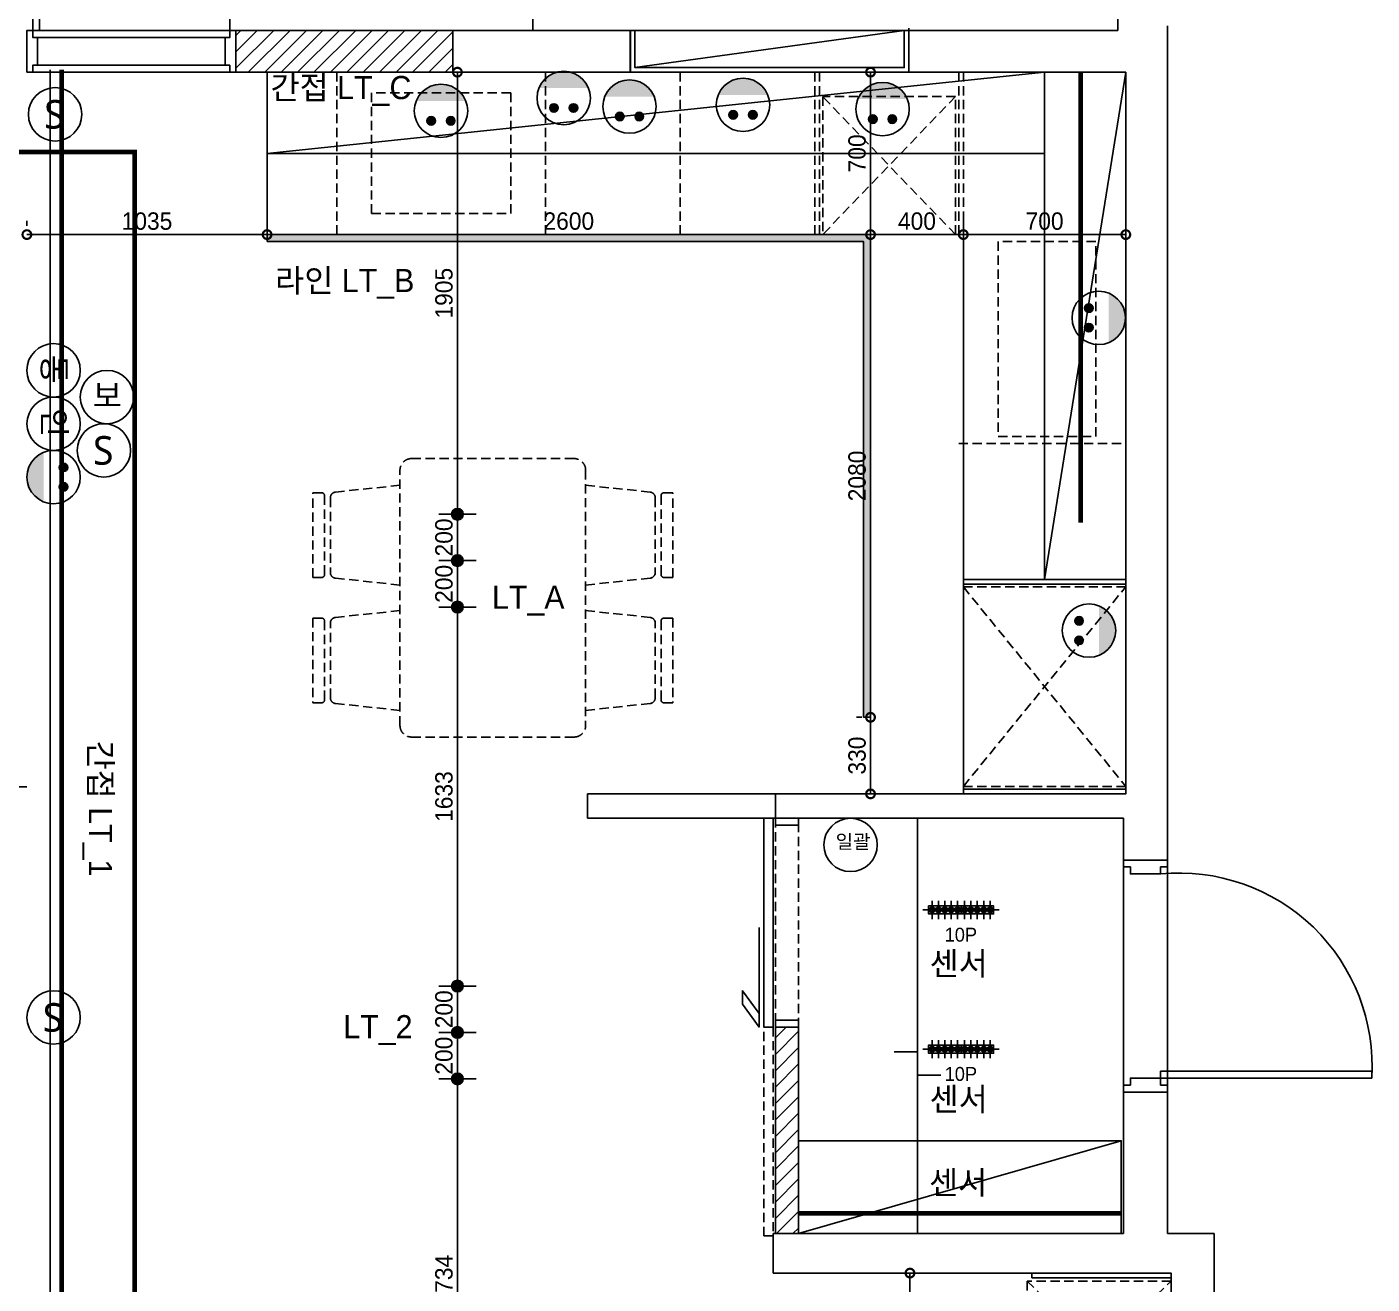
# Model space of a CAD drawing. Header units: inches. Extents: x 220271 to 272471, y 38563 to 64452.
# Drawn here: x 257028 to 262824, y 54638 to 60055 of the extents above; entities that cross this region are included whole.
import ezdxf

# ---------------------------------------------------------------- set-up
doc = ezdxf.new("R2010")
doc.units = ezdxf.units.IN
doc.header["$LTSCALE"] = 50
doc.header["$MEASUREMENT"] = 0
for name, pattern in [('DH-HID2', [1.2, 0.8, -0.4]), ('HID', [2.5, 1.5, -1]), ('HID2', [1, 0.5, -0.5])]:
    doc.linetypes.add(name, pattern=pattern)
for name, color, linetype in [('0-ELC TEXT', 7, 'Continuous'), ('03-WAL NEW', 3, 'Continuous'), ('06-FUR', 6, 'Continuous'), ('07-DIM WAL', 5, 'Continuous'), ('3.기호.계단선', 30, 'Continuous'), ('_LIBR', 4, 'Continuous'), ('CEIL-LIGHT', 7, 'Continuous'), ('CO-DO-FR', 7, 'Continuous'), ('CO-DOOR', 8, 'Continuous'), ('F-WALL1', 2, 'Continuous'), ('FU-FURM', 251, 'DH-HID2'), ('RC-LIGHT', 7, 'Continuous'), ('도면층4', 4, 'Continuous'), ('도면층5', 5, 'Continuous'), ('설비', 140, 'Continuous')]:
    doc.layers.add(name, color=color, linetype=linetype)
doc.styles.add('YOURNAME', font='HY울릉도M.TTF')
doc.styles.add('스타일1', font='HY울릉도M.TTF')
doc.styles.add('코레일둥고', font='Korail_Round_Gothic_Medium.ttf')
doc.dimstyles.new('30', dxfattribs={"dimscale": 30, "dimtxt": 2.5, "dimasz": 2.5, "dimexe": 1.25, "dimexo": 2, "dimtad": 1, "dimdec": 0, "dimtxsty": '스타일1', "dimblk": 'DOTSMALL', "dimcen": 2.5, "dimclrd": 1, "dimclre": 1, "dimclrt": 7, "dimadec": 0, "dimazin": 0, "dimtfac": 1, "dimtdec": 0, "dimtix": 1, "dimtmove": 0, "dimatfit": 3, "dimldrblk": 'DOTSMALL', "dimfxl": 1.25, "dimarcsym": 0})

# ---------------------------------------------------------------- blocks, each defined once
blk = doc.blocks.new('메인도면')
blk.add_line((294021.2, 97245.8), (294021.2, 98165.8))
at = {"layer": 'F-WALL1'}
for p, q in [((296541.2, 98165.8), (296541.2, 97245.8)), ((296756.2, 93850.8), (296756.2, 97265.8)), ((296541.2, 97245.8), (293676.2, 97245.8)), ((293676.2, 97245.8), (293676.2, 97065.8)), ((294441.2, 97245.8), (294441.2, 97065.8)), ((295641.2, 97245.8), (295641.2, 97065.8)), ((296576.2, 97065.8), (293676.2, 97065.8)), ((296576.2, 93955.8), (296576.2, 97065.8)), ((291841.2, 93985.8), (289841.2, 93985.8)), ((295066.2, 93955.8), (296576.2, 93955.8)), ((295066.2, 93850.8), (295066.2, 93955.8)), ((295066.2, 93850.8), (296566.2, 93850.8)), ((296566.2, 93850.8), (296566.2, 93670.8)), ((296756.2, 93850.8), (296756.2, 93670.8)), ((296566.2, 92670.8), (296566.2, 92060.8)), ((296756.2, 92670.8), (296756.2, 92060.8)), ((295056.2, 91890.8), (295056.2, 92060.8)), ((296566.2, 92060.8), (295056.2, 92060.8)), ((296956.2, 92060.8), (296756.2, 92060.8)), ((296956.2, 89895.8), (296956.2, 92060.8)), ((296771.2, 91890.8), (295056.2, 91890.8)), ((296771.2, 89895.8), (296771.2, 91890.8))]:
    blk.add_line(p, q, dxfattribs=at)
at = {"layer": '도면층4'}
for p, q in [((293676.2, 97245.8), (293676.2, 97065.8)), ((294441.2, 97245.8), (294441.2, 97065.8)), ((295641.2, 97065.8), (295641.2, 97255.8)), ((296566.2, 93670.8), (296566.2, 92670.8)), ((296756.2, 93670.8), (296566.2, 93670.8)), ((296756.2, 92670.8), (296756.2, 93670.8)), ((296726.2, 92760.8), (297635.6, 92760.8)), ((296726.2, 92730.8), (296726.2, 92760.8)), ((297636.2, 92730.8), (297636.2, 92760.8)), ((296726.2, 92730.8), (297636.2, 92730.8)), ((296566.2, 92670.8), (296756.2, 92670.8)), ((296756.2, 92670.8), (296566.2, 92670.8))]:
    blk.add_line(p, q, dxfattribs=at)
for points in [[(296756.2, 93670.8), (296756.2, 93640.8), (296726.2, 93640.8), (296726.2, 93610.8), (296596.2, 93610.8), (296596.2, 93640.8), (296566.2, 93640.8), (296566.2, 93670.8), (296756.2, 93670.8)], [(296756.2, 92670.8), (296756.2, 92700.8), (296726.2, 92700.8), (296726.2, 92730.8), (296596.2, 92730.8), (296596.2, 92700.8), (296566.2, 92700.8), (296566.2, 92670.8), (296756.2, 92670.8)]]:
    blk.add_lwpolyline(points, dxfattribs=at)
at = {"layer": '도면층5'}
blk.add_arc((296806.2, 92783.6), 831.1, 356.35624, 95.52913, dxfattribs=at)
blk = doc.blocks.new('AUDIT_I_020313153326-118')
at = {"color": 0, "linetype": 'Continuous'}
for p, q in [((855, 59.5), (45, 59.5)), ((875, 90), (55, 90)), ((25, -90), (875, -90)), ((855, -60.5), (45, -60.5))]:
    blk.add_line(p, q, dxfattribs=at)
blk.add_lwpolyline([(55, 939.5), (55, 90), (25, 90), (25, 940)], dxfattribs=at)
for points in [[(45, -60.5), (45, 59.5), (25, 59.5), (25, 90), (0, 90), (0, -90), (25, -90), (25, -60.5)], [(875, -60.5), (875, -90), (900, -90), (900, 90), (875, 90), (875, 59.5), (855, 59.5), (855, -60.5)]]:
    blk.add_lwpolyline(points, close=True, dxfattribs=at)
blk.add_arc((25, 90), 850, 0, 90, dxfattribs=at)
blk = doc.blocks.new('cjswjdeh')
at = {"layer": '03-WAL NEW', "transparency": 33554687}
h = blk.add_hatch(dxfattribs=at)
h.set_pattern_fill('_USER', color=256, scale=50, angle=45, pattern_type=0)
h.set_pattern_definition([(45, (25800, 0), (-35.355339, 35.355339), [])])
h.paths.add_polyline_path([(257927.9, 99249.8), (258862.9, 99249.8), (258862.9, 99429.8), (257927.9, 99429.8)])
h = blk.add_hatch(dxfattribs=at)
h.set_pattern_fill('_USER', color=256, scale=50, angle=45, pattern_type=0)
h.set_pattern_definition([(45, (25860, -150), (-35.355339, 35.355339), [])])
h.paths.add_polyline_path([(260352.9, 95134.8), (260252.9, 95134.8), (260252.9, 94244.8), (260352.9, 94244.8)])
at = {"color": 8}
blk.add_line((260865.5, 96034.8), (260865.5, 94244.8), dxfattribs=at)
blk.add_lwpolyline([(260765.5, 95027.9), (260865.5, 95027.9), (260865.5, 94927.9), (260965.5, 94927.9)], dxfattribs=at)
at = {"layer": '03-WAL NEW', "transparency": 33554687}
for points in [[(257927.9, 99249.8), (258862.9, 99249.8), (258862.9, 99429.8), (257927.9, 99429.8)], [(260352.9, 95134.8), (260252.9, 95134.8), (260252.9, 94244.8), (260352.9, 94244.8)]]:
    blk.add_lwpolyline(points, close=True, dxfattribs=at)
at = {"layer": '06-FUR', "color": 8}
for p, q in [((260807.9, 99429.8), (259647.9, 99269.8)), ((261062.9, 97063.8), (261762.9, 97063.8)), ((261062.9, 97043.8), (261762.9, 97043.8)), ((261062.9, 96159.8), (261762.9, 96159.8)), ((261742.9, 94644.8), (260352.9, 94244.8))]:
    blk.add_line(p, q, dxfattribs=at)
for points in [[(260827.9, 99429.8), (260827.9, 99249.8), (259627.9, 99249.8), (259627.9, 99429.8)], [(260827.9, 99429.8), (260827.9, 99249.8), (259627.9, 99249.8), (259627.9, 99429.8)], [(260807.9, 99429.8), (260807.9, 99269.8), (259647.9, 99269.8), (259647.9, 99429.8)], [(261762.9, 99249.8), (258062.9, 99249.8), (258062.9, 98549.8), (261062.9, 98549.8), (261062.9, 96139.8), (261762.9, 96139.8), (261762.9, 99249.8)], [(258062.9, 98899.8), (261412.9, 98899.8), (261412.9, 97063.8), (261762.9, 99249.8)], [(261412.9, 98899.8), (261412.9, 99249.8), (258062.9, 98899.8)]]:
    blk.add_lwpolyline(points, dxfattribs=at)
for points in [[(260352.9, 94244.8), (261742.9, 94244.8), (261742.9, 94644.8), (260352.9, 94644.8)], [(261357.9, 94054.8), (261957.9, 94054.8), (261957.9, 94074.8), (261357.9, 94074.8)]]:
    blk.add_lwpolyline(points, close=True, dxfattribs=at)
at = {"layer": '3.기호.계단선', "color": 8}
for p, q in [((260252.9, 96139.8), (259442.9, 96139.8)), ((259442.9, 96034.8), (259442.9, 96139.8)), ((260252.9, 96034.8), (259442.9, 96034.8))]:
    blk.add_line(p, q, dxfattribs=at)
at = {"layer": 'CO-DO-FR', "color": 8}
for points in [[(260252.9, 96034.8), (260252.9, 96004.8), (260352.9, 96004.8), (260352.9, 96034.8)], [(260252.9, 95164.8), (260252.9, 95134.8), (260352.9, 95134.8), (260352.9, 95164.8)]]:
    blk.add_lwpolyline(points, close=True, dxfattribs=at)
at = {"layer": 'CO-DOOR', "color": 8}
for points in [[(260242.9, 96034.8), (260242.9, 95134.8), (260202.9, 95134.8), (260202.9, 96034.8)], [(260182.9, 95563.9), (260182.9, 95134.8), (260110.7, 95233.4), (260110.7, 95291.7), (260182.9, 95193.1), (260182.9, 95563.9)]]:
    blk.add_lwpolyline(points, close=True, dxfattribs=at)
at = {"layer": 'CO-DOOR', "color": 8, "linetype": 'DH-HID2'}
for points in [[(260252.9, 96034.8), (260252.9, 95134.8), (260352.9, 95134.8), (260352.9, 96034.8)], [(260242.9, 95134.8), (260242.9, 94234.8), (260202.9, 94234.8), (260202.9, 95134.8)]]:
    blk.add_lwpolyline(points, close=True, dxfattribs=at)
at = {"layer": 'FU-FURM', "color": 8}
for p, q in [((258362.9, 98549.8), (258362.9, 99249.8)), ((259262.9, 98549.8), (259262.9, 99249.8)), ((259842.9, 98549.8), (259842.9, 99249.8)), ((260422.9, 98549.8), (260422.9, 99249.8)), ((260442.9, 98549.8), (260442.9, 99249.8)), ((261042.9, 98549.8), (261042.9, 99249.8)), ((261062.9, 98549.8), (261062.9, 99249.8)), ((261028.9, 98549.8), (260456.9, 99144.8)), ((261028.9, 99144.8), (260456.9, 98549.8)), ((261062.9, 98549.8), (261762.9, 98549.8)), ((261042.9, 97649.8), (261742.9, 97649.8)), ((258685.4, 97584.7), (259385.4, 97584.7)), ((258635.4, 96434.7), (258635.4, 97534.7)), ((259435.4, 97534.7), (259435.4, 96434.7)), ((258260.4, 97072.2), (258260.4, 97437.3)), ((258260.4, 97437.3), (258297.9, 97437.3)), ((258635.4, 97469.8), (258357.1, 97440.2)), ((259435.4, 97469.8), (259713.8, 97440.2)), ((259810.4, 97437.3), (259772.9, 97437.3)), ((259810.4, 97072.2), (259810.4, 97437.3)), ((258310.4, 97424.8), (258310.4, 97084.7)), ((258335.4, 97415.4), (258335.4, 97084.7)), ((259735.4, 97415.4), (259735.4, 97084.7)), ((259760.4, 97424.8), (259760.4, 97084.7)), ((258297.9, 97072.2), (258260.4, 97072.2)), ((258357.1, 97069.3), (258635.4, 97039.7)), ((259713.8, 97069.3), (259435.4, 97039.7)), ((259772.9, 97072.2), (259810.4, 97072.2)), ((261062.9, 96171.8), (261762.9, 97031.8)), ((261062.9, 97031.8), (261762.9, 96171.8)), ((258357.1, 96900.1), (258635.4, 96929.7)), ((259713.8, 96900.1), (259435.4, 96929.7)), ((258260.4, 96897.2), (258260.4, 96532.1)), ((258297.9, 96897.2), (258260.4, 96897.2)), ((258310.4, 96544.6), (258310.4, 96884.7)), ((258335.4, 96554), (258335.4, 96884.7)), ((259735.4, 96554), (259735.4, 96884.7)), ((259760.4, 96544.6), (259760.4, 96884.7)), ((259772.9, 96897.2), (259810.4, 96897.2)), ((259810.4, 96897.2), (259810.4, 96532.1)), ((258260.4, 96532.1), (258297.9, 96532.1)), ((258635.4, 96499.6), (258357.1, 96529.2)), ((259435.4, 96499.6), (259713.8, 96529.2)), ((259810.4, 96532.1), (259772.9, 96532.1)), ((259385.4, 96384.7), (258685.4, 96384.7)), ((261337.9, 93439.8), (261957.9, 94039.8)), ((261337.9, 94039.8), (261957.9, 93439.8))]:
    blk.add_line(p, q, dxfattribs=at)
for points in [[(258512.9, 98640.4), (259112.9, 98640.4), (259112.9, 99160.4), (258512.9, 99160.4)], [(261028.9, 98549.8), (261028.9, 99144.8), (260456.9, 99144.8), (260456.9, 98549.8)], [(261633.2, 97679.8), (261633.2, 98519.8), (261213.2, 98519.8), (261213.2, 97679.8)], [(261762.9, 96171.8), (261762.9, 97031.8), (261062.9, 97031.8), (261062.9, 96171.8)], [(261337.9, 93439.8), (261957.9, 93439.8), (261957.9, 94039.8), (261337.9, 94039.8)]]:
    blk.add_lwpolyline(points, close=True, dxfattribs=at)
for centre, radius, start, end in [((258685.4, 97534.7), 50, 90, 180), ((259385.4, 97534.7), 50, 0, 90), ((258297.9, 97424.8), 12.5, 0, 90), ((258360.4, 97415.4), 25, 97.59464, 180), ((259710.4, 97415.4), 25, 0, 82.40536), ((259772.9, 97424.8), 12.5, 90, 180), ((258360.4, 97094.1), 25, 180, 262.40536), ((259710.4, 97094.1), 25, 277.59464, 0), ((258297.9, 97084.7), 12.5, 270, 0), ((259772.9, 97084.7), 12.5, 180, 270), ((258297.9, 96884.7), 12.5, 0, 90), ((258360.4, 96875.3), 25, 97.59464, 180), ((259710.4, 96875.3), 25, 0, 82.40536), ((259772.9, 96884.7), 12.5, 90, 180), ((258297.9, 96544.6), 12.5, 270, 0), ((258360.4, 96554), 25, 180, 262.40536), ((259710.4, 96554), 25, 277.59464, 0), ((259772.9, 96544.6), 12.5, 180, 270), ((258685.4, 96434.7), 50, 180, 270), ((259385.4, 96434.7), 50, 270, 0)]:
    blk.add_arc(centre, radius, start, end, dxfattribs=at)
blk.add_blockref('메인도면', (-34813.2, 2184))
at = {"layer": '_LIBR', "color": 8, "linetype": 'Continuous'}
blk.add_blockref('AUDIT_I_020313153326-118', (257027.9, 99339.8), dxfattribs=at)
blk = doc.blocks.new('1')
at = {"linetype": 'Continuous'}
h = blk.add_hatch(color=4, dxfattribs=at)
h.dxf.hatch_style = 1
edge = h.paths.add_edge_path()
edge.add_arc((11539653.5, -14273503.8), 37.5, 0, 360)
at = {"color": 1, "linetype": 'Continuous'}
for p, q in [((11539653.5, -14273637.1), (11539653.5, -14273370.5)), ((11539520.2, -14273503.8), (11539786.8, -14273503.8))]:
    blk.add_line(p, q, dxfattribs=at)
at = {"color": 4, "linetype": 'Continuous'}
for radius in [41.5, 37.5]:
    blk.add_circle((11539653.5, -14273503.8), radius, dxfattribs=at)
blk = doc.blocks.new("5RN'")
at = {"layer": 'RC-LIGHT'}
blk.add_lwpolyline([(188137.5, 27400.3), (188277.5, 27400.3), (188277.5, 27435.3), (188137.5, 27435.3)], close=True, dxfattribs=at)
at = {"layer": 'RC-LIGHT', "yscale": 0.2948704765105351, "zscale": 0.2948704765105351}
for p, xscale in [((-3214550.6, 4236252.7), 0.2948704765105351), ((-3214523.1, 4236252.7), 0.2948704765105351), ((3590910.6, 4236252.7), -0.2948704765105351), ((3590938.1, 4236252.7), -0.2948704765105351), ((3590965.5, 4236252.7), -0.2948704765105351)]:
    blk.add_blockref('1', p, dxfattribs=dict(at, xscale=xscale))
blk = doc.blocks.new('_DOTSMALL')
at = {"color": 0, "linetype": 'ByBlock', "const_width": 0.5}
blk.add_lwpolyline([(-0.0625, 0, 1), (0.0625, 0, 1)], format="xyb", close=True, dxfattribs=at)
blk = doc.blocks.new('*D50')
at = {"layer": '07-DIM WAL', "color": 1, "lineweight": -2, "transparency": 16777216}
for p, q in [((258062.9, 59220.1), (258062.9, 59197.6)), ((260662.9, 59220.1), (260662.9, 59197.6)), ((260662.9, 59160.1), (258062.9, 59160.1))]:
    blk.add_line(p, q, dxfattribs=at)
at = {"layer": 'Defpoints', "color": 0, "transparency": 16777216}
for p in [(258062.9, 59160.1), (258062.9, 59160.1), (260662.9, 59160.1)]:
    blk.add_point(p, dxfattribs=at)
at = {"layer": '07-DIM WAL', "color": 1, "lineweight": -2, "transparency": 16777216, "xscale": 75, "yscale": 75, "zscale": 75, "rotation": 180}
blk.add_blockref('_DOTSMALL', (258062.9, 59160.1), dxfattribs=at)
at = {"layer": '07-DIM WAL', "color": 1, "lineweight": -2, "transparency": 16777216, "xscale": 75, "yscale": 75, "zscale": 75}
blk.add_blockref('_DOTSMALL', (260662.9, 59160.1), dxfattribs=at)
at = {"layer": '07-DIM WAL', "color": 7, "transparency": 16777216, "insert": (259362.9, 59217.9), "char_height": 75, "attachment_point": 5, "style": '스타일1'}
blk.add_mtext('2600', dxfattribs=at)
blk = doc.blocks.new('*D51')
at = {"layer": '07-DIM WAL', "color": 1, "lineweight": -2, "transparency": 16777216}
for p, q in [((260602.9, 59160.1), (260625.4, 59160.1)), ((260662.9, 59160.1), (260662.9, 57080.1)), ((260602.9, 57080.1), (260625.4, 57080.1))]:
    blk.add_line(p, q, dxfattribs=at)
at = {"layer": 'Defpoints', "color": 0, "transparency": 16777216}
for p in [(260662.9, 59160.1), (260662.9, 57080.1), (260662.9, 57080.1)]:
    blk.add_point(p, dxfattribs=at)
at = {"layer": '07-DIM WAL', "color": 1, "lineweight": -2, "transparency": 16777216, "xscale": 75, "yscale": 75, "zscale": 75}
for p, rotation in [((260662.9, 59160.1), 90), ((260662.9, 57080.1), 270)]:
    blk.add_blockref('_DOTSMALL', p, dxfattribs=dict(at, rotation=rotation))
at = {"layer": '07-DIM WAL', "color": 7, "transparency": 16777216, "insert": (260605.2, 58120.1), "char_height": 75, "attachment_point": 5, "rotation": 90, "style": '스타일1'}
blk.add_mtext('2080', dxfattribs=at)
blk = doc.blocks.new('SW')
at = {"layer": '설비', "color": 140}
blk.add_circle((11533254.1, -14277699.4), 184, dxfattribs=at)
at = {"layer": '설비', "color": 140, "insert": (11533320, -14277600.8), "char_height": 197.143, "width": 314.327, "attachment_point": 3, "style": '코레일둥고'}
blk.add_mtext('{\\fMalgun Gothic|b0|i0|c129|p50;S}', dxfattribs=at)
blk = doc.blocks.new('egoo')
at = {"layer": '설비'}
h = blk.add_hatch(color=140, dxfattribs=at)
edge = h.paths.add_edge_path()
edge.add_arc((1015645.3, 443433.7), 22.3, 0, 360)
h = blk.add_hatch(color=140, dxfattribs=at)
edge = h.paths.add_edge_path()
edge.add_arc((1015747.7, 443433.7), 22.3, 0, 360)
h = blk.add_hatch(color=140, dxfattribs=at)
edge = h.paths.add_edge_path()
edge.add_line((1015826.3, 443329.1), (1015566.6, 443329.1))
edge.add_ellipse((1015696.5, 443381.5), major_axis=(99, 99), ratio=1, start_angle=156.95778, end_angle=293.04222)
at = {"layer": '설비', "color": 140}
for centre, radius in [((1015696.5, 443381.5), 140), ((1015645.3, 443433.7), 22.3), ((1015747.7, 443433.7), 22.3)]:
    blk.add_circle(centre, radius, dxfattribs=at)
blk = doc.blocks.new('DLSXJSPT')
at = {"layer": '설비', "color": 140}
blk.add_circle((242956, 103418.4), 115, dxfattribs=at)
at = {"layer": '설비', "color": 140, "style": '코레일둥고'}
blk.add_text('인', height=100, dxfattribs=at).set_placement((242888.1, 103372))
blk = doc.blocks.new('QHDLFFJ')
at = {"layer": '설비', "color": 140}
blk.add_circle((236550.8, 104207.8), 115, dxfattribs=at)
at = {"layer": '설비', "color": 140, "style": '코레일둥고'}
blk.add_text('보 ', height=100, dxfattribs=at).set_placement((236489.6, 104163.9))
blk = doc.blocks.new('*D143')
at = {"layer": '07-DIM WAL', "color": 1, "lineweight": -2, "transparency": 16777216}
for p, q in [((260772.9, 54685.1), (260795.4, 54685.1)), ((260832.9, 53787.6), (260832.9, 54685.1)), ((260772.9, 53787.6), (260795.4, 53787.6))]:
    blk.add_line(p, q, dxfattribs=at)
at = {"layer": 'Defpoints', "color": 0, "transparency": 16777216}
for p in [(260832.9, 54685.1), (260832.9, 54685.1), (260832.9, 53787.6)]:
    blk.add_point(p, dxfattribs=at)
at = {"layer": '07-DIM WAL', "color": 1, "lineweight": -2, "transparency": 16777216, "xscale": 75, "yscale": 75, "zscale": 75}
for p, rotation in [((260832.9, 54685.1), 90), ((260832.9, 53787.6), 270)]:
    blk.add_blockref('_DOTSMALL', p, dxfattribs=dict(at, rotation=rotation))
at = {"layer": '07-DIM WAL', "color": 7, "transparency": 16777216, "insert": (260775.2, 54236.3), "char_height": 75, "attachment_point": 5, "rotation": 90, "style": '스타일1'}
blk.add_mtext('898', dxfattribs=at)
blk = doc.blocks.new('*D149')
at = {"layer": '07-DIM WAL', "color": 1, "lineweight": -2, "transparency": 16777216}
for p, q in [((260662.9, 59220.1), (260662.9, 59197.6)), ((261062.9, 59220.1), (261062.9, 59197.6)), ((260662.9, 59160.1), (261062.9, 59160.1))]:
    blk.add_line(p, q, dxfattribs=at)
at = {"layer": 'Defpoints', "color": 0, "transparency": 16777216}
for p in [(260662.9, 59160.1), (261062.9, 59160.1), (261062.9, 59160.1)]:
    blk.add_point(p, dxfattribs=at)
at = {"layer": '07-DIM WAL', "color": 1, "lineweight": -2, "transparency": 16777216, "xscale": 75, "yscale": 75, "zscale": 75, "rotation": 180}
blk.add_blockref('_DOTSMALL', (260662.9, 59160.1), dxfattribs=at)
at = {"layer": '07-DIM WAL', "color": 1, "lineweight": -2, "transparency": 16777216, "xscale": 75, "yscale": 75, "zscale": 75}
blk.add_blockref('_DOTSMALL', (261062.9, 59160.1), dxfattribs=at)
at = {"layer": '07-DIM WAL', "color": 7, "transparency": 16777216, "insert": (260862.9, 59217.8), "char_height": 75, "attachment_point": 5, "style": '스타일1'}
blk.add_mtext('400', dxfattribs=at)
blk = doc.blocks.new('*D150')
at = {"layer": '07-DIM WAL', "color": 1, "lineweight": -2, "transparency": 16777216}
for p, q in [((261062.9, 59220.1), (261062.9, 59197.6)), ((261762.9, 59220.1), (261762.9, 59197.6)), ((261062.9, 59160.1), (261762.9, 59160.1))]:
    blk.add_line(p, q, dxfattribs=at)
at = {"layer": 'Defpoints', "color": 0, "transparency": 16777216}
for p in [(261062.9, 59160.1), (261762.9, 59160.1), (261762.9, 59160.1)]:
    blk.add_point(p, dxfattribs=at)
at = {"layer": '07-DIM WAL', "color": 1, "lineweight": -2, "transparency": 16777216, "xscale": 75, "yscale": 75, "zscale": 75, "rotation": 180}
blk.add_blockref('_DOTSMALL', (261062.9, 59160.1), dxfattribs=at)
at = {"layer": '07-DIM WAL', "color": 1, "lineweight": -2, "transparency": 16777216, "xscale": 75, "yscale": 75, "zscale": 75}
blk.add_blockref('_DOTSMALL', (261762.9, 59160.1), dxfattribs=at)
at = {"layer": '07-DIM WAL', "color": 7, "transparency": 16777216, "insert": (261412.9, 59217.8), "char_height": 75, "attachment_point": 5, "style": '스타일1'}
blk.add_mtext('700', dxfattribs=at)
blk = doc.blocks.new('*D151')
at = {"layer": '07-DIM WAL', "color": 1, "lineweight": -2, "transparency": 16777216}
for p, q in [((260602.9, 57080.1), (260625.4, 57080.1)), ((260662.9, 57080.1), (260662.9, 56750.1)), ((260602.9, 56750.1), (260625.4, 56750.1))]:
    blk.add_line(p, q, dxfattribs=at)
at = {"layer": 'Defpoints', "color": 0, "transparency": 16777216}
for p in [(260662.9, 57080.1), (260662.9, 56750.1), (260662.9, 56750.1)]:
    blk.add_point(p, dxfattribs=at)
at = {"layer": '07-DIM WAL', "color": 1, "lineweight": -2, "transparency": 16777216, "xscale": 75, "yscale": 75, "zscale": 75}
for p, rotation in [((260662.9, 57080.1), 90), ((260662.9, 56750.1), 270)]:
    blk.add_blockref('_DOTSMALL', p, dxfattribs=dict(at, rotation=rotation))
at = {"layer": '07-DIM WAL', "color": 7, "transparency": 16777216, "insert": (260605.2, 56915.1), "char_height": 75, "attachment_point": 5, "rotation": 90, "style": '스타일1'}
blk.add_mtext('330', dxfattribs=at)
blk = doc.blocks.new('*D152')
at = {"layer": '07-DIM WAL', "color": 1, "lineweight": -2, "transparency": 16777216}
for p, q in [((260602.9, 59860.1), (260625.4, 59860.1)), ((260662.9, 59160.1), (260662.9, 59860.1)), ((260602.9, 59160.1), (260625.4, 59160.1))]:
    blk.add_line(p, q, dxfattribs=at)
at = {"layer": 'Defpoints', "color": 0, "transparency": 16777216}
for p in [(260662.9, 59860.1), (260662.9, 59860.1), (260662.9, 59160.1)]:
    blk.add_point(p, dxfattribs=at)
at = {"layer": '07-DIM WAL', "color": 1, "lineweight": -2, "transparency": 16777216, "xscale": 75, "yscale": 75, "zscale": 75}
for p, rotation in [((260662.9, 59860.1), 90), ((260662.9, 59160.1), 270)]:
    blk.add_blockref('_DOTSMALL', p, dxfattribs=dict(at, rotation=rotation))
at = {"layer": '07-DIM WAL', "color": 7, "transparency": 16777216, "insert": (260605.2, 59510.1), "char_height": 75, "attachment_point": 5, "rotation": 90, "style": '스타일1'}
blk.add_mtext('700', dxfattribs=at)
blk = doc.blocks.new('*D153')
at = {"layer": '07-DIM WAL', "color": 1, "lineweight": -2, "transparency": 16777216}
for p, q in [((257027.9, 59220.1), (257027.9, 59197.6)), ((258062.9, 59220.1), (258062.9, 59197.6)), ((258062.9, 59160.1), (257027.9, 59160.1))]:
    blk.add_line(p, q, dxfattribs=at)
at = {"layer": 'Defpoints', "color": 0, "transparency": 16777216}
for p in [(257027.9, 59160.1), (257027.9, 59160.1), (258062.9, 59160.1)]:
    blk.add_point(p, dxfattribs=at)
at = {"layer": '07-DIM WAL', "color": 1, "lineweight": -2, "transparency": 16777216, "xscale": 75, "yscale": 75, "zscale": 75, "rotation": 180}
blk.add_blockref('_DOTSMALL', (257027.9, 59160.1), dxfattribs=at)
at = {"layer": '07-DIM WAL', "color": 1, "lineweight": -2, "transparency": 16777216, "xscale": 75, "yscale": 75, "zscale": 75}
blk.add_blockref('_DOTSMALL', (258062.9, 59160.1), dxfattribs=at)
at = {"layer": '07-DIM WAL', "color": 7, "transparency": 16777216, "insert": (257545.4, 59217.8), "char_height": 75, "attachment_point": 5, "style": '스타일1'}
blk.add_mtext('1035', dxfattribs=at)
blk = doc.blocks.new('*D154')
at = {"layer": '07-DIM WAL', "color": 1, "lineweight": -2, "transparency": 16777216}
for p, q in [((258822.9, 55522), (258845.4, 55522)), ((258882.9, 55522), (258882.9, 53787.6)), ((258822.9, 53787.6), (258845.4, 53787.6))]:
    blk.add_line(p, q, dxfattribs=at)
at = {"layer": 'Defpoints', "color": 0, "transparency": 16777216}
for p in [(258882.9, 55522), (258882.9, 53787.6), (258882.9, 53787.6)]:
    blk.add_point(p, dxfattribs=at)
at = {"layer": '07-DIM WAL', "color": 1, "lineweight": -2, "transparency": 16777216, "xscale": 75, "yscale": 75, "zscale": 75}
for p, rotation in [((258882.9, 55522), 90), ((258882.9, 53787.6), 270)]:
    blk.add_blockref('_DOTSMALL', p, dxfattribs=dict(at, rotation=rotation))
at = {"layer": '07-DIM WAL', "color": 7, "transparency": 16777216, "insert": (258825.2, 54654.8), "char_height": 75, "attachment_point": 5, "rotation": 90, "style": '스타일1'}
blk.add_mtext('1734', dxfattribs=at)
blk = doc.blocks.new('*D155')
at = {"layer": '07-DIM WAL', "color": 1, "lineweight": -2, "transparency": 16777216}
for p, q in [((258882.9, 55447), (258882.9, 55797)), ((258822.9, 55722), (258845.4, 55722)), ((258822.9, 55522), (258845.4, 55522))]:
    blk.add_line(p, q, dxfattribs=at)
at = {"layer": 'Defpoints', "color": 0, "transparency": 16777216}
for p in [(258882.9, 55722), (258882.9, 55722), (258882.9, 55522)]:
    blk.add_point(p, dxfattribs=at)
at = {"layer": '07-DIM WAL', "color": 1, "lineweight": -2, "transparency": 16777216, "xscale": 75, "yscale": 75, "zscale": 75}
for p, rotation in [((258882.9, 55722), 270), ((258882.9, 55522), 90)]:
    blk.add_blockref('_DOTSMALL', p, dxfattribs=dict(at, rotation=rotation))
at = {"layer": '07-DIM WAL', "color": 7, "transparency": 16777216, "insert": (258825.2, 55622), "char_height": 75, "attachment_point": 5, "rotation": 90, "style": '스타일1'}
blk.add_mtext('200', dxfattribs=at)
blk = doc.blocks.new('*D156')
at = {"layer": '07-DIM WAL', "color": 1, "lineweight": -2, "transparency": 16777216}
for p, q in [((258882.9, 55647), (258882.9, 55997)), ((258822.9, 55922), (258845.4, 55922)), ((258822.9, 55722), (258845.4, 55722))]:
    blk.add_line(p, q, dxfattribs=at)
at = {"layer": 'Defpoints', "color": 0, "transparency": 16777216}
for p in [(258882.9, 55922), (258882.9, 55922), (258882.9, 55722)]:
    blk.add_point(p, dxfattribs=at)
at = {"layer": '07-DIM WAL', "color": 1, "lineweight": -2, "transparency": 16777216, "xscale": 75, "yscale": 75, "zscale": 75}
for p, rotation in [((258882.9, 55922), 270), ((258882.9, 55722), 90)]:
    blk.add_blockref('_DOTSMALL', p, dxfattribs=dict(at, rotation=rotation))
at = {"layer": '07-DIM WAL', "color": 7, "transparency": 16777216, "insert": (258825.2, 55822), "char_height": 75, "attachment_point": 5, "rotation": 90, "style": '스타일1'}
blk.add_mtext('200', dxfattribs=at)
blk = doc.blocks.new('*D157')
at = {"layer": '07-DIM WAL', "color": 1, "lineweight": -2, "transparency": 16777216}
for p, q in [((258882.9, 57480.1), (258882.9, 57830.1)), ((258822.9, 57755.1), (258845.4, 57755.1)), ((258822.9, 57555.1), (258845.4, 57555.1))]:
    blk.add_line(p, q, dxfattribs=at)
at = {"layer": 'Defpoints', "color": 0, "transparency": 16777216}
for p in [(258882.9, 57755.1), (258882.9, 57755.1), (258882.9, 57555.1)]:
    blk.add_point(p, dxfattribs=at)
at = {"layer": '07-DIM WAL', "color": 1, "lineweight": -2, "transparency": 16777216, "xscale": 75, "yscale": 75, "zscale": 75}
for p, rotation in [((258882.9, 57755.1), 270), ((258882.9, 57555.1), 90)]:
    blk.add_blockref('_DOTSMALL', p, dxfattribs=dict(at, rotation=rotation))
at = {"layer": '07-DIM WAL', "color": 7, "transparency": 16777216, "insert": (258825.2, 57655.1), "char_height": 75, "attachment_point": 5, "rotation": 90, "style": '스타일1'}
blk.add_mtext('200', dxfattribs=at)
blk = doc.blocks.new('*D158')
at = {"layer": '07-DIM WAL', "color": 1, "lineweight": -2, "transparency": 16777216}
for p, q in [((258882.9, 57680.1), (258882.9, 58030.1)), ((258822.9, 57955.1), (258845.4, 57955.1)), ((258822.9, 57755.1), (258845.4, 57755.1))]:
    blk.add_line(p, q, dxfattribs=at)
at = {"layer": 'Defpoints', "color": 0, "transparency": 16777216}
for p in [(258882.9, 57955.1), (258882.9, 57955.1), (258882.9, 57755.1)]:
    blk.add_point(p, dxfattribs=at)
at = {"layer": '07-DIM WAL', "color": 1, "lineweight": -2, "transparency": 16777216, "xscale": 75, "yscale": 75, "zscale": 75}
for p, rotation in [((258882.9, 57955.1), 270), ((258882.9, 57755.1), 90)]:
    blk.add_blockref('_DOTSMALL', p, dxfattribs=dict(at, rotation=rotation))
at = {"layer": '07-DIM WAL', "color": 7, "transparency": 16777216, "insert": (258825.2, 57855.1), "char_height": 75, "attachment_point": 5, "rotation": 90, "style": '스타일1'}
blk.add_mtext('200', dxfattribs=at)
blk = doc.blocks.new('*D159')
at = {"layer": '07-DIM WAL', "color": 1, "lineweight": -2, "transparency": 16777216}
for p, q in [((258822.9, 57555.1), (258845.4, 57555.1)), ((258882.9, 55922), (258882.9, 57555.1)), ((258822.9, 55922), (258845.4, 55922))]:
    blk.add_line(p, q, dxfattribs=at)
at = {"layer": 'Defpoints', "color": 0, "transparency": 16777216}
for p in [(258882.9, 57555.1), (258882.9, 57555.1), (258882.9, 55922)]:
    blk.add_point(p, dxfattribs=at)
at = {"layer": '07-DIM WAL', "color": 1, "lineweight": -2, "transparency": 16777216, "xscale": 75, "yscale": 75, "zscale": 75}
for p, rotation in [((258882.9, 57555.1), 90), ((258882.9, 55922), 270)]:
    blk.add_blockref('_DOTSMALL', p, dxfattribs=dict(at, rotation=rotation))
at = {"layer": '07-DIM WAL', "color": 7, "transparency": 16777216, "insert": (258825.2, 56738.5), "char_height": 75, "attachment_point": 5, "rotation": 90, "style": '스타일1'}
blk.add_mtext('1633', dxfattribs=at)
blk = doc.blocks.new('*D160')
at = {"layer": '07-DIM WAL', "color": 1, "lineweight": -2, "transparency": 16777216}
for p, q in [((258822.9, 59860.1), (258845.4, 59860.1)), ((258882.9, 57955.1), (258882.9, 59860.1)), ((258822.9, 57955.1), (258845.4, 57955.1))]:
    blk.add_line(p, q, dxfattribs=at)
at = {"layer": 'Defpoints', "color": 0, "transparency": 16777216}
for p in [(258882.9, 59860.1), (258882.9, 59860.1), (258882.9, 57955.1)]:
    blk.add_point(p, dxfattribs=at)
at = {"layer": '07-DIM WAL', "color": 1, "lineweight": -2, "transparency": 16777216, "xscale": 75, "yscale": 75, "zscale": 75}
for p, rotation in [((258882.9, 59860.1), 90), ((258882.9, 57955.1), 270)]:
    blk.add_blockref('_DOTSMALL', p, dxfattribs=dict(at, rotation=rotation))
at = {"layer": '07-DIM WAL', "color": 7, "transparency": 16777216, "insert": (258825.2, 58907.6), "char_height": 75, "attachment_point": 5, "rotation": 90, "style": '스타일1'}
blk.add_mtext('1905', dxfattribs=at)

msp = doc.modelspace()

# ---------------------------------------------------------------- hatches: boundary and pattern name
at = {"layer": 'CEIL-LIGHT'}
h = msp.add_hatch(dxfattribs=at)
h.set_pattern_fill('DOTS', color=140, scale=10, angle=45)
h.set_pattern_definition([(45, (-113266.276, -15536.783), (-5.6126601, 16.8379802), [0, -15.875])])
h.paths.add_polyline_path([(258062.9, 59130.1), (260632.9, 59130.1), (260632.9, 57080.1), (260662.9, 57080.1), (260662.9, 59130.1), (260662.9, 59160.1), (258062.9, 59160.1)])
at = {"layer": '설비'}
h = msp.add_hatch(color=10, dxfattribs=at)
edge = h.paths.add_edge_path()
edge.add_line((259731.1, 59754.8), (259517.8, 59754.8))
edge.add_ellipse((259624.4, 59711.8), major_axis=(81.3, -81.3), ratio=1, start_angle=66.95778, end_angle=203.04222, ccw=False)
h = msp.add_hatch(color=10, dxfattribs=at)
edge = h.paths.add_edge_path()
edge.add_line((260220.1, 59762.3), (260006.8, 59762.3))
edge.add_ellipse((260113.5, 59719.3), major_axis=(81.3, -81.3), ratio=1, start_angle=66.95778, end_angle=203.04222, ccw=False)
h = msp.add_hatch(color=10, dxfattribs=at)
edge = h.paths.add_edge_path()
edge.add_line((258918.7, 59736.4), (258705.4, 59736.4))
edge.add_ellipse((258812.1, 59693.4), major_axis=(81.3, -81.3), ratio=1, start_angle=66.95778, end_angle=203.04222, ccw=False)
h = msp.add_hatch(color=10, dxfattribs=at)
edge = h.paths.add_edge_path()
edge.add_line((260821.4, 59743.7), (260608.1, 59743.7))
edge.add_ellipse((260714.8, 59700.7), major_axis=(81.3, -81.3), ratio=1, start_angle=66.95778, end_angle=203.04222, ccw=False)
h = msp.add_hatch(color=10, dxfattribs=at)
edge = h.paths.add_edge_path()
edge.add_arc((258770.1, 59650.5), 18.3, 0, 360)
h = msp.add_hatch(color=10, dxfattribs=at)
edge = h.paths.add_edge_path()
edge.add_arc((258854.1, 59650.5), 18.3, 0, 360)
h = msp.add_hatch(color=10, dxfattribs=at)
edge = h.paths.add_edge_path()
edge.add_arc((259582.4, 59668.9), 18.3, 0, 360)
h = msp.add_hatch(color=10, dxfattribs=at)
edge = h.paths.add_edge_path()
edge.add_arc((259666.5, 59668.9), 18.3, 0, 360)
h = msp.add_hatch(color=10, dxfattribs=at)
edge = h.paths.add_edge_path()
edge.add_arc((260071.4, 59676.4), 18.3, 0, 360)
h = msp.add_hatch(color=10, dxfattribs=at)
edge = h.paths.add_edge_path()
edge.add_arc((260155.5, 59676.4), 18.3, 0, 360)
h = msp.add_hatch(color=10, dxfattribs=at)
edge = h.paths.add_edge_path()
edge.add_arc((260672.7, 59657.8), 18.3, 0, 360)
h = msp.add_hatch(color=10, dxfattribs=at)
edge = h.paths.add_edge_path()
edge.add_arc((260756.8, 59657.8), 18.3, 0, 360)

# ---------------------------------------------------------------- linework, layer by layer
at = {"layer": '3.기호.계단선', "color": 10, "linetype": 'HID', "const_width": 20}
for points in [[(257177.9, 48755.1), (257177.9, 59870.1)], [(261567.9, 57919.1), (261567.9, 59860.1)]]:
    msp.add_lwpolyline(points, dxfattribs=at)
at = {"layer": '3.기호.계단선', "color": 140, "linetype": 'HID2'}
msp.add_lwpolyline([(256536.7, 59515.8, 20, 20, 0), (257492.6, 59515.8, 20, 20, 0), (257492.6, 49069, 20, 20, 0), (258165.9, 49069, 0, 0, 0)], format="xyseb", dxfattribs=at)
at = {"layer": '3.기호.계단선', "color": 10, "linetype": 'HID'}
msp.add_lwpolyline([(260352.9, 54942, 20, 20, 0), (261742.9, 54942, 20, 20, 0)], format="xyseb", dxfattribs=at)
at = {"layer": 'CEIL-LIGHT'}
msp.add_line((257127.9, 48705.1), (257127.9, 59870.1), dxfattribs=at)
at = {"layer": 'CEIL-LIGHT', "color": 140}
msp.add_lwpolyline([(258062.9, 59130.1), (260632.9, 59130.1), (260632.9, 57080.1), (260662.9, 57080.1), (260662.9, 59130.1), (260662.9, 59160.1), (258062.9, 59160.1), (258062.9, 59130.1)], dxfattribs=at)
at = {"layer": '설비', "color": 10}
for centre, radius in [((259624.4, 59711.8), 115), ((260113.5, 59719.3), 115), ((258812.1, 59693.4), 115), ((260714.8, 59700.7), 115), ((258770.1, 59650.5), 18.3), ((258854.1, 59650.5), 18.3), ((259582.4, 59668.9), 18.3), ((259666.5, 59668.9), 18.3), ((260071.4, 59676.4), 18.3), ((260155.5, 59676.4), 18.3), ((260672.7, 59657.8), 18.3), ((260756.8, 59657.8), 18.3), ((260576.9, 56530.1), 115)]:
    msp.add_circle(centre, radius, dxfattribs=at)
at = {"layer": '설비', "color": 140}
msp.add_circle((257142.9, 58575.1), 115, dxfattribs=at)

# ---------------------------------------------------------------- block references
at = {"layer": '07-DIM WAL'}
msp.add_blockref('cjswjdeh', (0, -39389.7), dxfattribs=at)
at = {"layer": 'RC-LIGHT', "xscale": 0.6024096385271789, "yscale": 0.6024096385271789, "zscale": 0.6024096385271789, "rotation": 270}
for p in [(8857379.2, 7009553.6), (8857379.2, 7009353.6), (8857379.2, 7009153.6), (8857379.2, 7007520.5), (8857379.2, 7007320.5), (8857379.2, 7007120.5)]:
    msp.add_blockref('1', p, dxfattribs=at)
at = {"layer": 'RC-LIGHT', "rotation": 180}
for p in [(449190.4, 83667.9), (449190.4, 83067.9)]:
    msp.add_blockref("5RN'", p, dxfattribs=at)
at = {"layer": 'RC-LIGHT', "xscale": -1, "rotation": 180}
for p in [(72915.5, 83667.9), (72915.5, 83067.9)]:
    msp.add_blockref("5RN'", p, dxfattribs=at)
at = {"layer": '설비', "color": 140, "yscale": 0.8214285869294655, "zscale": 0.8214285869294655}
for p, xscale, rotation in [((-574981.3, 423954.9), -0.8214285869294655, 180), ((625852.5, 893123.3), -0.8214285869294655, 90), ((-107063.3, 892437.2), 0.8214285869294655, 270), ((625810.6, 891775.8), -0.8214285869294655, 90)]:
    msp.add_blockref('egoo', p, dxfattribs=dict(at, xscale=xscale, rotation=rotation))
at = {"layer": '설비', "color": 140, "xscale": 0.625, "yscale": 0.625, "zscale": 0.625}
for p in [(-6951134.4, 8983240.5), (-6950924.3, 8981792.3), (-6951140.8, 8979348.9)]:
    msp.add_blockref('SW', p, dxfattribs=at)
at = {"layer": '설비'}
msp.add_blockref('QHDLFFJ', (20822.2, -45747.7), dxfattribs=at)
at = {"layer": '설비', "rotation": 270}
msp.add_blockref('DLSXJSPT', (153724.6, 301301.1), dxfattribs=at)

# ---------------------------------------------------------------- texts
at = {"layer": '0-ELC TEXT', "style": '코레일둥고'}
for p in [(260982.3, 56113.3), (260982.3, 55513.3)]:
    msp.add_text('10P', height=60, dxfattribs=at).set_placement(p)
at = {"layer": '설비', "color": 30, "style": '코레일둥고'}
for s, p in [('간접 LT_C', (258077.5, 59743.7)), ('라인 LT_B', (258097.5, 58912.2)), ('LT_A', (259031.9, 57547.5)), ('센서', (260917.2, 55968.4)), ('LT_2', (258391.3, 55696.7)), ('센서', (260917.2, 55384.4)), ('센서', (260914.9, 55025.2))]:
    msp.add_text(s, height=100, dxfattribs=at).set_placement(p)
at = {"layer": '설비', "color": 140, "style": '코레일둥고'}
msp.add_text('동', height=100, rotation=270, dxfattribs=at).set_placement((257096.5, 58643))
at = {"layer": '설비', "color": 30, "style": '코레일둥고'}
msp.add_text('간접 LT_1', height=100, rotation=270, dxfattribs=at).set_placement((257295.2, 56979.8))
at = {"layer": '설비', "color": 10, "insert": (260663.1, 56574.4), "char_height": 60, "width": 196.454, "attachment_point": 3, "style": 'YOURNAME'}
msp.add_mtext('{\\fMalgun Gothic|b0|i0|c129|p50;일괄}', dxfattribs=at)

# ---------------------------------------------------------------- dimensions: what is measured, and where the dimension line sits
at = {"layer": '07-DIM WAL'}
for base, p1, p2, picture, middle in [((258882.9, 59860.1), (258882.9, 57955.1), (258882.9, 59860.1), '*D160', (258825.2, 58907.6)), ((260662.9, 59860.1), (260662.9, 59160.1), (260662.9, 59860.1), '*D152', (260605.2, 59510.1)), ((260662.9, 57080.1), (260662.9, 59160.1), (260662.9, 57080.1), '*D51', (260605.2, 58120.1)), ((258882.9, 57955.1), (258882.9, 57755.1), (258882.9, 57955.1), '*D158', (258825.2, 57855.1)), ((258882.9, 57755.1), (258882.9, 57555.1), (258882.9, 57755.1), '*D157', (258825.2, 57655.1)), ((258882.9, 57555.1), (258882.9, 55922), (258882.9, 57555.1), '*D159', (258825.2, 56738.5)), ((260662.9, 56750.1), (260662.9, 57080.1), (260662.9, 56750.1), '*D151', (260605.2, 56915.1)), ((258882.9, 55922), (258882.9, 55722), (258882.9, 55922), '*D156', (258825.2, 55822)), ((258882.9, 55722), (258882.9, 55522), (258882.9, 55722), '*D155', (258825.2, 55622)), ((258882.9, 53787.6), (258882.9, 55522), (258882.9, 53787.6), '*D154', (258825.2, 54654.8)), ((260832.9493831, 54685.0972305), (260832.9493831, 53787.5972305), (260832.9493831, 54685.0972305), '*D143', (260775.2013804, 54236.3472305))]:
    dim = msp.add_linear_dim(base=base, p1=p1, p2=p2, angle=90, dimstyle='30', dxfattribs=at)
    dim.commit()
    dim.dimension.update_dxf_attribs({"geometry": picture, "text_midpoint": middle})
for base, p1, p2, picture, middle in [((257027.9, 59160.1), (258062.9, 59160.1), (257027.9, 59160.1), '*D153', (257545.4, 59217.8)), ((258062.9, 59160.1), (260662.9, 59160.1), (258062.9, 59160.1), '*D50', (259362.9, 59217.9)), ((261062.9, 59160.1), (260662.9, 59160.1), (261062.9, 59160.1), '*D149', (260862.9, 59217.8)), ((261762.9, 59160.1), (261062.9, 59160.1), (261762.9, 59160.1), '*D150', (261412.9, 59217.8))]:
    dim = msp.add_linear_dim(base=base, p1=p1, p2=p2, dimstyle='30', dxfattribs=at)
    dim.commit()
    dim.dimension.update_dxf_attribs({"geometry": picture, "text_midpoint": middle})

doc.saveas('drawing.dxf')
